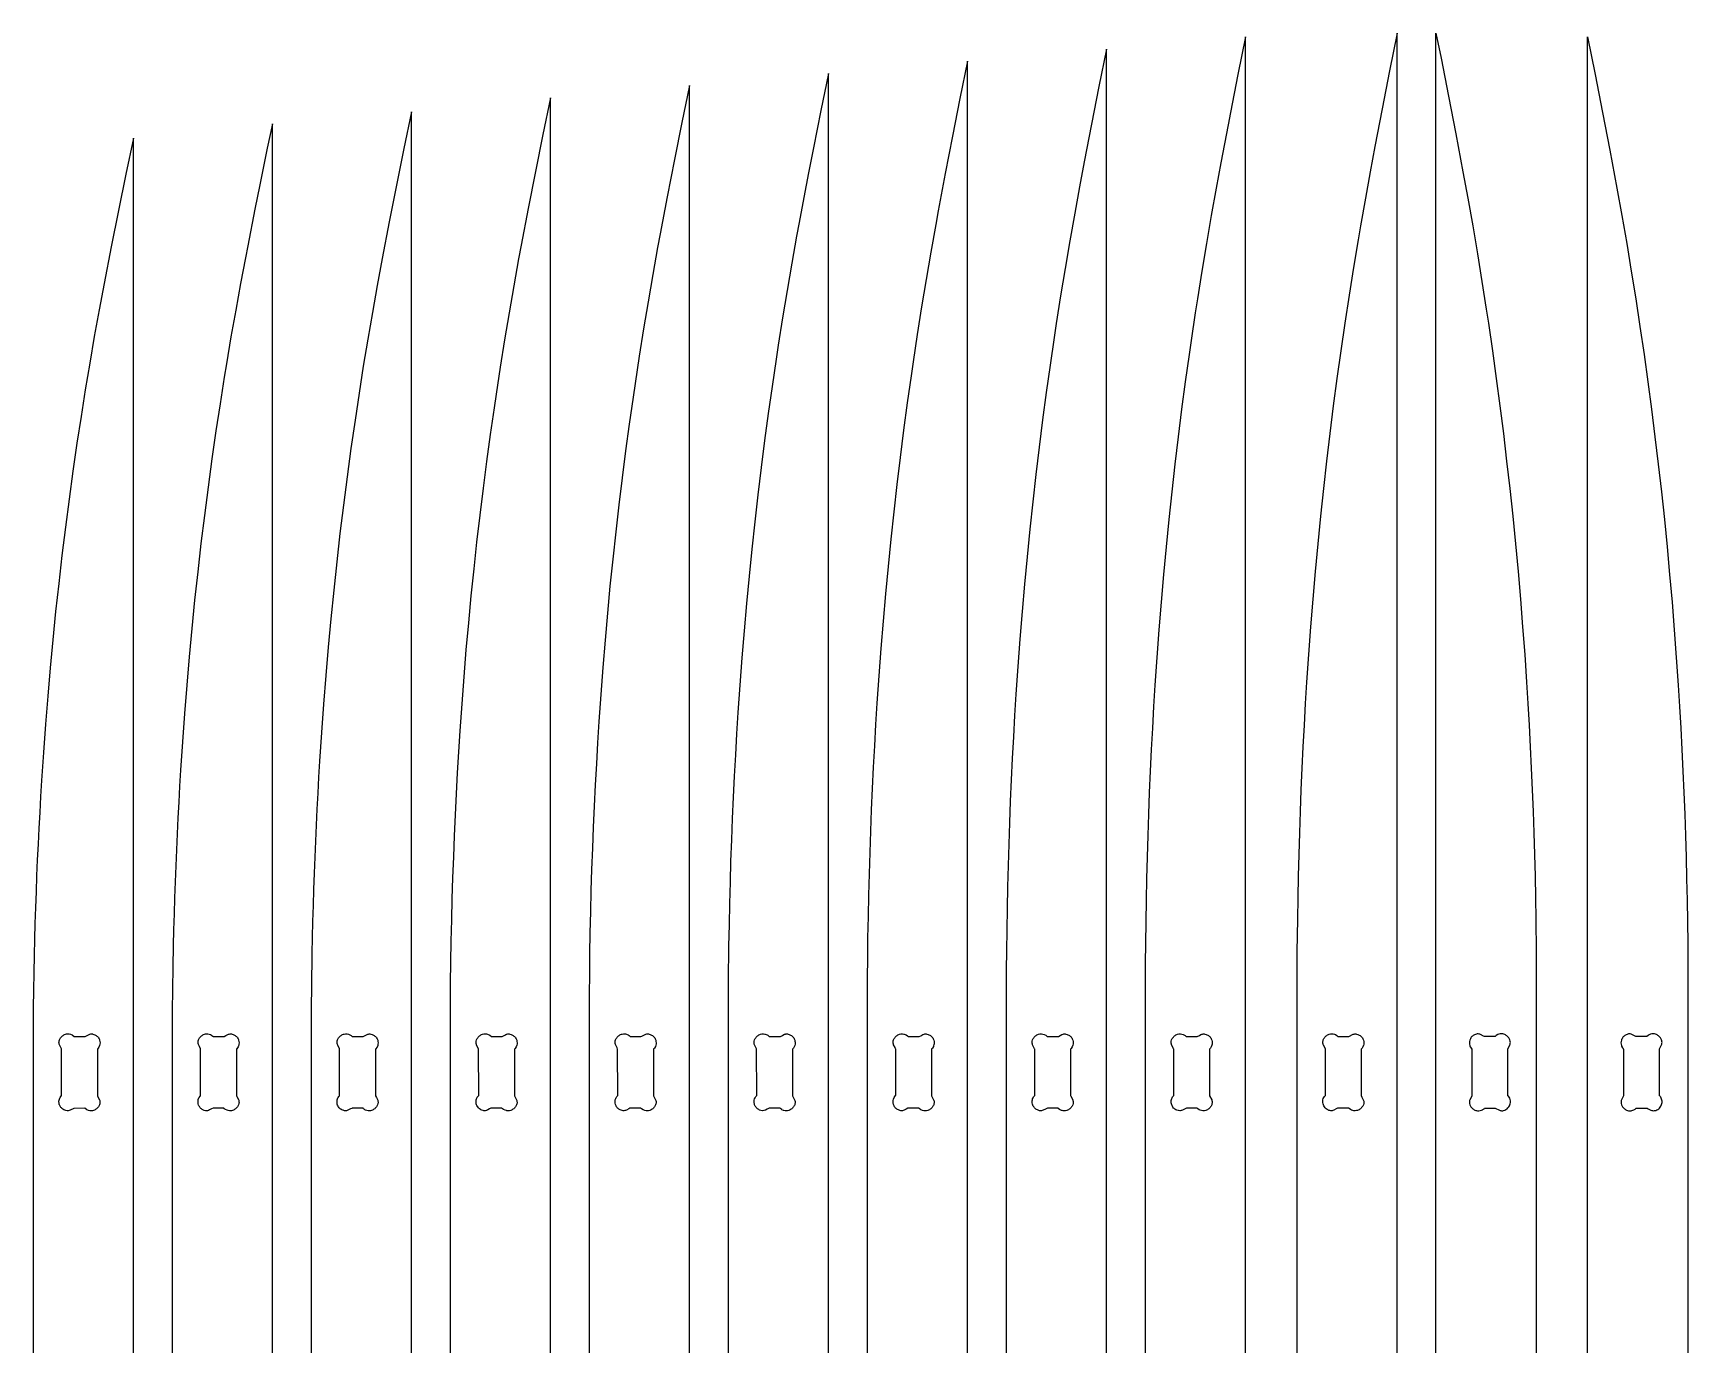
# Model space of a CAD drawing. Extents: x -3293 to 818, y -1259 to 2068.
# Drawn here: x -1656 to -1102, y 1601 to 2040 of the extents above; entities that cross this region are included whole.
import ezdxf

# ---------------------------------------------------------------- set-up
doc = ezdxf.new("R2010")
doc.units = 0
doc.layers.get('0').update_dxf_attribs({"linetype": 'CONTINUOUS'})
doc.layers.add('SECTIONCUTEDGES', color=18, linetype='CONTINUOUS')

msp = doc.modelspace()

# ---------------------------------------------------------------- linework, layer by layer
msp.add_lwpolyline([(-1170.55, 1680.01), (-1170.52, 1680.03), (-1166.98, 1680.04), (-1165.51, 1679.33), (-1165.25, 1679.24), (-1165.11, 1679.21), (-1164.83, 1679.18), (-1164.69, 1679.17), (-1164.41, 1679.19), (-1164.13, 1679.24), (-1163.72, 1679.38), (-1163.34, 1679.58), (-1162.98, 1679.83), (-1162.67, 1680.12), (-1162.4, 1680.46), (-1162.18, 1680.83), (-1162.06, 1681.1), (-1161.94, 1681.52), (-1161.87, 1681.95), (-1161.87, 1682.1), (-1161.88, 1682.53), (-1161.96, 1682.95), (-1162.1, 1683.35), (-1162.3, 1683.73), (-1162.55, 1684.07), (-1162.68, 1684.18), (-1162.73, 1684.25), (-1162.74, 1699.76), (-1162.73, 1699.82), (-1162.04, 1701.23), (-1161.95, 1701.49), (-1161.89, 1701.76), (-1161.87, 1702.04), (-1161.89, 1702.32), (-1161.91, 1702.45), (-1162.02, 1702.86), (-1162.13, 1703.12), (-1162.26, 1703.38), (-1162.41, 1703.62), (-1162.59, 1703.84), (-1162.79, 1704.04), (-1163, 1704.23), (-1163.23, 1704.4), (-1163.48, 1704.54), (-1163.74, 1704.66), (-1164.01, 1704.75), (-1164.43, 1704.85), (-1164.87, 1704.88), (-1165.31, 1704.85), (-1165.74, 1704.75), (-1166.09, 1704.63), (-1166.61, 1704.33), (-1166.81, 1704.16), (-1166.9, 1704.05), (-1170.48, 1704), (-1170.83, 1704.14), (-1171.82, 1704.65), (-1172.07, 1704.76), (-1172.34, 1704.83), (-1172.61, 1704.87), (-1172.75, 1704.87), (-1173.03, 1704.86), (-1173.17, 1704.84), (-1173.57, 1704.73), (-1173.84, 1704.62), (-1174.09, 1704.49), (-1174.33, 1704.33), (-1174.55, 1704.16), (-1174.76, 1703.96), (-1174.94, 1703.75), (-1175.11, 1703.51), (-1175.25, 1703.27), (-1175.37, 1703.01), (-1175.46, 1702.74), (-1175.56, 1702.32), (-1175.59, 1701.88), (-1175.56, 1701.44), (-1175.47, 1701.01), (-1175.42, 1700.87), (-1175.28, 1700.52), (-1175.21, 1700.39), (-1175, 1700.08), (-1174.73, 1699.81), (-1174.72, 1684.28), (-1174.76, 1684.13), (-1174.98, 1683.66), (-1175.42, 1682.81), (-1175.51, 1682.55), (-1175.57, 1682.28), (-1175.58, 1682.14), (-1175.58, 1681.87), (-1175.55, 1681.59), (-1175.44, 1681.18), (-1175.33, 1680.92), (-1175.2, 1680.67), (-1175.05, 1680.43), (-1174.87, 1680.21), (-1174.67, 1680), (-1174.46, 1679.81), (-1174.23, 1679.65), (-1173.98, 1679.51), (-1173.72, 1679.39), (-1173.45, 1679.29), (-1173.18, 1679.22), (-1172.89, 1679.18), (-1172.44, 1679.17), (-1172.01, 1679.22), (-1171.58, 1679.33), (-1171.24, 1679.48), (-1171.04, 1679.59), (-1170.67, 1679.86)], close=True)
at = {"layer": 'SECTIONCUTEDGES'}
for points in [[(-1250.43, 1162.01), (-1250.43, 2038.39), (-1252.98, 2025.77), (-1255.47, 2013.14), (-1256.29, 2008.93), (-1258.69, 1996.29), (-1260.25, 1987.85), (-1261.91, 1978.6), (-1263.51, 1969.34), (-1265.05, 1960.07), (-1266.54, 1950.79), (-1267.25, 1946.14), (-1268.64, 1936.85), (-1269.32, 1932.2), (-1270.6, 1923.02), (-1271.82, 1913.83), (-1272.98, 1904.64), (-1274.08, 1895.43), (-1275.12, 1886.22), (-1276.1, 1877.01), (-1277.03, 1867.78), (-1277.89, 1858.56), (-1278.69, 1849.32), (-1279.43, 1840.08), (-1280.11, 1830.84), (-1280.74, 1821.59), (-1281.18, 1814.4), (-1281.59, 1807.2), (-1281.97, 1800.01), (-1282.32, 1792.81), (-1282.63, 1785.61), (-1282.92, 1778.41), (-1283.17, 1771.2), (-1283.38, 1764), (-1283.57, 1756.79), (-1283.72, 1749.59), (-1283.84, 1742.38), (-1283.93, 1735.17), (-1283.99, 1728.49), (-1283.99, 1469.59)], [(-1199.71, 1162.01), (-1199.71, 2039.67), (-1202.26, 2027.04), (-1204.75, 2014.39), (-1207.17, 2001.73), (-1208.75, 1993.29), (-1210.37, 1984.43), (-1212, 1975.16), (-1212.79, 1970.52), (-1214.34, 1961.24), (-1215.82, 1951.95), (-1217.24, 1942.64), (-1218.6, 1933.33), (-1219.88, 1924.14), (-1221.1, 1914.93), (-1222.26, 1905.73), (-1223.36, 1896.51), (-1224.4, 1887.29), (-1225.39, 1878.06), (-1226.31, 1868.82), (-1227.17, 1859.58), (-1227.97, 1850.33), (-1228.71, 1841.08), (-1229.39, 1831.82), (-1230.02, 1822.56), (-1230.46, 1815.36), (-1230.87, 1808.15), (-1231.25, 1800.94), (-1231.6, 1793.73), (-1231.91, 1786.52), (-1232.2, 1779.31), (-1232.45, 1772.1), (-1232.66, 1764.88), (-1232.85, 1757.67), (-1233, 1750.45), (-1233.12, 1743.23), (-1233.25, 1732.34), (-1233.27, 1729.32), (-1233.27, 1470.04)], [(-1186.77, 1162.01), (-1186.77, 2039.67), (-1185.06, 2031.25), (-1182.54, 2018.61), (-1180.1, 2005.96), (-1177.72, 1993.29), (-1176.11, 1984.43), (-1174.48, 1975.16), (-1172.9, 1965.88), (-1171.39, 1956.59), (-1169.94, 1947.29), (-1169.24, 1942.64), (-1167.88, 1933.33), (-1166.6, 1924.14), (-1165.38, 1914.93), (-1164.22, 1905.73), (-1163.11, 1896.51), (-1162.07, 1887.29), (-1161.09, 1878.06), (-1160.17, 1868.82), (-1159.31, 1859.58), (-1158.5, 1850.33), (-1157.76, 1841.08), (-1157.08, 1831.82), (-1156.46, 1822.56), (-1156.01, 1815.36), (-1155.6, 1808.15), (-1155.22, 1800.94), (-1154.88, 1793.73), (-1154.56, 1786.52), (-1154.28, 1779.31), (-1154.03, 1772.1), (-1153.81, 1764.88), (-1153.62, 1757.67), (-1153.47, 1750.45), (-1153.35, 1743.23), (-1153.23, 1732.34), (-1153.21, 1729.32), (-1153.21, 1470.04)], [(-1136.05, 1162.01), (-1136.05, 2038.39), (-1133.49, 2025.77), (-1131, 2013.14), (-1128.58, 2000.5), (-1126.23, 1987.85), (-1124.56, 1978.6), (-1122.96, 1969.34), (-1121.42, 1960.07), (-1119.94, 1950.79), (-1118.52, 1941.5), (-1117.16, 1932.2), (-1115.88, 1923.02), (-1114.66, 1913.83), (-1113.5, 1904.64), (-1112.39, 1895.43), (-1111.35, 1886.22), (-1110.37, 1877.01), (-1109.45, 1867.78), (-1108.59, 1858.56), (-1107.78, 1849.32), (-1107.04, 1840.08), (-1106.36, 1830.84), (-1105.74, 1821.59), (-1105.29, 1814.4), (-1104.88, 1807.2), (-1104.5, 1800.01), (-1104.16, 1792.81), (-1103.84, 1785.61), (-1103.56, 1778.41), (-1103.31, 1771.2), (-1103.09, 1764), (-1102.91, 1756.79), (-1102.75, 1749.59), (-1102.63, 1742.38), (-1102.54, 1735.17), (-1102.49, 1728.49), (-1102.49, 1469.59)], [(-1296.93, 1162.01), (-1296.93, 2034.32), (-1299.48, 2021.76), (-1301.97, 2009.19), (-1304.39, 1996.61), (-1305.97, 1988.21), (-1307.59, 1979.41), (-1309.22, 1970.2), (-1310.79, 1960.98), (-1312.3, 1951.75), (-1313.75, 1942.5), (-1314.46, 1937.88), (-1315.82, 1928.62), (-1317.1, 1919.49), (-1318.32, 1910.34), (-1319.48, 1901.19), (-1320.58, 1892.03), (-1321.62, 1882.86), (-1322.6, 1873.69), (-1323.53, 1864.51), (-1324.39, 1855.32), (-1325.19, 1846.13), (-1325.93, 1836.94), (-1326.61, 1827.74), (-1327.24, 1818.53), (-1327.68, 1811.37), (-1328.09, 1804.21), (-1328.47, 1797.04), (-1328.82, 1789.88), (-1329.13, 1782.71), (-1329.42, 1775.54), (-1329.67, 1768.37), (-1329.88, 1761.2), (-1330.07, 1754.03), (-1330.22, 1746.86), (-1330.34, 1739.69), (-1330.43, 1732.52), (-1330.48, 1726.43), (-1330.49, 1468.16)], [(-1389.93, 1162.01), (-1389.93, 2026.19), (-1392.48, 2013.75), (-1394.97, 2001.29), (-1396.59, 1992.98), (-1398.19, 1984.67), (-1399.75, 1976.35), (-1400.59, 1971.79), (-1402.22, 1962.66), (-1403.79, 1953.53), (-1405.3, 1944.38), (-1406.75, 1935.23), (-1407.46, 1930.65), (-1408.81, 1921.48), (-1410.1, 1912.43), (-1411.32, 1903.37), (-1412.48, 1894.3), (-1413.58, 1885.23), (-1414.62, 1876.14), (-1415.6, 1867.05), (-1416.53, 1857.96), (-1417.39, 1848.86), (-1418.19, 1839.75), (-1418.93, 1830.64), (-1419.61, 1821.53), (-1420.24, 1812.41), (-1420.68, 1805.31), (-1421.09, 1798.22), (-1421.47, 1791.12), (-1421.82, 1784.02), (-1422.13, 1776.92), (-1422.41, 1769.82), (-1422.67, 1762.72), (-1422.88, 1755.62), (-1423.07, 1748.51), (-1423.22, 1741.41), (-1423.34, 1734.3), (-1423.47, 1722.47), (-1423.49, 1465.31)], [(-1343.43, 1162.01), (-1343.43, 2030.25), (-1345.98, 2017.76), (-1348.47, 2005.24), (-1350.89, 1992.72), (-1353.25, 1980.18), (-1354.09, 1975.6), (-1355.72, 1966.43), (-1357.29, 1957.25), (-1358.8, 1948.06), (-1360.25, 1938.87), (-1361.64, 1929.66), (-1362.31, 1925.05), (-1363.6, 1915.96), (-1364.82, 1906.86), (-1365.98, 1897.75), (-1367.08, 1888.63), (-1368.12, 1879.5), (-1369.1, 1870.37), (-1370.03, 1861.23), (-1370.89, 1852.09), (-1371.69, 1842.94), (-1372.43, 1833.79), (-1373.11, 1824.63), (-1373.74, 1815.47), (-1374.18, 1808.34), (-1374.59, 1801.21), (-1374.97, 1794.08), (-1375.32, 1786.95), (-1375.63, 1779.82), (-1375.92, 1772.68), (-1376.17, 1765.55), (-1376.38, 1758.41), (-1376.57, 1751.27), (-1376.72, 1744.13), (-1376.84, 1737), (-1376.94, 1728.76), (-1376.98, 1725.11), (-1376.99, 1466.73)], [(-1436.43, 1162.01), (-1436.43, 2022.12), (-1438.98, 2009.74), (-1441.47, 1997.34), (-1443.89, 1984.93), (-1446.25, 1972.51), (-1447.09, 1967.98), (-1448.72, 1958.89), (-1450.29, 1949.8), (-1451.8, 1940.7), (-1453.25, 1931.59), (-1454.64, 1922.47), (-1455.31, 1917.9), (-1456.6, 1908.9), (-1457.82, 1899.88), (-1458.98, 1890.85), (-1460.08, 1881.82), (-1461.12, 1872.78), (-1462.1, 1863.74), (-1463.03, 1854.69), (-1463.89, 1845.63), (-1464.69, 1836.56), (-1465.43, 1827.49), (-1466.11, 1818.42), (-1466.74, 1809.34), (-1467.18, 1802.28), (-1467.59, 1795.22), (-1467.97, 1788.16), (-1468.32, 1781.1), (-1468.63, 1774.03), (-1468.91, 1766.96), (-1469.16, 1759.89), (-1469.38, 1752.82), (-1469.57, 1745.75), (-1469.72, 1738.68), (-1469.84, 1731.61), (-1469.93, 1724.54), (-1469.98, 1718.54), (-1469.99, 1463.88)], [(-1482.93, 1162.01), (-1482.93, 2018.05), (-1485.48, 2005.73), (-1487.97, 1993.39), (-1490.39, 1981.04), (-1492.75, 1968.68), (-1493.59, 1964.16), (-1495.22, 1955.13), (-1496.79, 1946.08), (-1498.3, 1937.02), (-1499.75, 1927.95), (-1501.14, 1918.87), (-1501.81, 1914.33), (-1503.09, 1905.37), (-1504.32, 1896.39), (-1505.48, 1887.41), (-1506.58, 1878.42), (-1507.62, 1869.42), (-1508.6, 1860.42), (-1509.52, 1851.41), (-1510.39, 1842.39), (-1511.19, 1833.37), (-1511.93, 1824.35), (-1512.61, 1815.32), (-1513.23, 1806.28), (-1513.68, 1799.25), (-1514.09, 1792.23), (-1514.47, 1785.2), (-1514.82, 1778.17), (-1515.13, 1771.13), (-1515.41, 1764.1), (-1515.66, 1757.07), (-1515.88, 1750.03), (-1516.07, 1742.99), (-1516.22, 1735.95), (-1516.34, 1728.92), (-1516.43, 1721.88), (-1516.48, 1716.27), (-1516.49, 1462.45)], [(-1575.92, 1162.01), (-1575.92, 2009.28), (-1577.64, 2001.15), (-1580.15, 1988.94), (-1581.79, 1980.79), (-1584.19, 1968.56), (-1584.97, 1964.48), (-1586.59, 1955.94), (-1588.22, 1946.99), (-1589.79, 1938.04), (-1591.3, 1929.07), (-1592.03, 1924.59), (-1593.45, 1915.61), (-1594.81, 1906.62), (-1596.17, 1897.2), (-1597.46, 1887.78), (-1598.68, 1878.34), (-1599.84, 1868.9), (-1600.93, 1859.45), (-1601.95, 1849.99), (-1602.9, 1840.53), (-1603.79, 1831.05), (-1604.61, 1821.58), (-1605.36, 1812.09), (-1606.05, 1802.6), (-1606.67, 1793.11), (-1606.98, 1787.78), (-1607.28, 1782.44), (-1607.56, 1777.11), (-1607.83, 1771.77), (-1608.07, 1766.43), (-1608.29, 1761.1), (-1608.5, 1755.76), (-1608.68, 1750.42), (-1608.85, 1745.08), (-1609, 1739.74), (-1609.13, 1734.4), (-1609.27, 1727.22), (-1609.47, 1712.47), (-1609.48, 1709.68), (-1609.48, 1459.37)], [(-1529.43, 1162.01), (-1529.43, 2013.34), (-1531.98, 2001.09), (-1534.47, 1988.82), (-1536.89, 1976.53), (-1539.25, 1964.24), (-1540.91, 1955.26), (-1542.51, 1946.26), (-1544.05, 1937.26), (-1545.53, 1928.25), (-1546.95, 1919.22), (-1548.31, 1910.19), (-1549.67, 1900.73), (-1550.96, 1891.26), (-1552.18, 1881.78), (-1553.34, 1872.29), (-1554.43, 1862.8), (-1555.45, 1853.29), (-1556.41, 1843.78), (-1557.29, 1834.27), (-1558.11, 1824.74), (-1558.86, 1815.21), (-1559.55, 1805.68), (-1560.17, 1796.14), (-1560.48, 1790.78), (-1560.78, 1785.42), (-1561.06, 1780.06), (-1561.33, 1774.7), (-1561.57, 1769.34), (-1561.79, 1763.97), (-1562, 1758.61), (-1562.18, 1753.24), (-1562.35, 1747.88), (-1562.5, 1742.51), (-1562.63, 1737.14), (-1562.74, 1731.78), (-1562.91, 1720.72), (-1562.98, 1713.71), (-1562.98, 1460.8)], [(-1622.42, 1162.01), (-1622.42, 2004.57), (-1624.98, 1992.44), (-1627.47, 1980.29), (-1629.89, 1968.13), (-1632.25, 1955.96), (-1633.91, 1947.07), (-1635.51, 1938.18), (-1637.05, 1929.27), (-1638.53, 1920.35), (-1639.95, 1911.42), (-1641.31, 1902.48), (-1642.67, 1893.12), (-1643.96, 1883.74), (-1645.18, 1874.36), (-1646.34, 1864.97), (-1647.43, 1855.57), (-1648.45, 1846.17), (-1649.4, 1836.75), (-1650.29, 1827.34), (-1651.11, 1817.91), (-1651.86, 1808.48), (-1652.55, 1799.04), (-1653.17, 1789.6), (-1653.48, 1784.3), (-1653.78, 1778.99), (-1654.06, 1773.69), (-1654.33, 1768.38), (-1654.57, 1763.07), (-1654.79, 1757.77), (-1655, 1752.46), (-1655.18, 1747.15), (-1655.35, 1741.84), (-1655.5, 1736.53), (-1655.63, 1731.22), (-1655.93, 1713.58), (-1655.98, 1706.63), (-1655.98, 1457.72)]]:
    msp.add_lwpolyline(points, dxfattribs=at)
for points in [[(-1647.04, 1680.89), (-1647.13, 1681.1), (-1647.21, 1681.32), (-1647.26, 1681.54), (-1647.3, 1681.77), (-1647.33, 1682), (-1647.33, 1682.39), (-1647.28, 1682.72), (-1647.2, 1683.05), (-1647.08, 1683.36), (-1646.93, 1683.66), (-1646.75, 1683.94), (-1646.45, 1684.28), (-1646.51, 1699.94), (-1647.16, 1701.23), (-1647.25, 1701.49), (-1647.3, 1701.76), (-1647.32, 1702.04), (-1647.3, 1702.32), (-1647.25, 1702.59), (-1647.17, 1702.86), (-1647.06, 1703.12), (-1646.93, 1703.38), (-1646.78, 1703.62), (-1646.6, 1703.84), (-1646.41, 1704.04), (-1646.19, 1704.23), (-1645.96, 1704.4), (-1645.71, 1704.54), (-1645.45, 1704.66), (-1645.19, 1704.75), (-1644.76, 1704.85), (-1644.32, 1704.88), (-1643.88, 1704.85), (-1643.45, 1704.75), (-1642.9, 1704.53), (-1642.29, 1704.05), (-1642.23, 1704.01), (-1638.54, 1704.06), (-1637.25, 1704.71), (-1636.99, 1704.8), (-1636.72, 1704.85), (-1636.44, 1704.87), (-1636.16, 1704.86), (-1636.03, 1704.84), (-1635.62, 1704.73), (-1635.35, 1704.62), (-1635.1, 1704.49), (-1634.86, 1704.33), (-1634.64, 1704.16), (-1634.43, 1703.96), (-1634.25, 1703.75), (-1634.08, 1703.51), (-1633.94, 1703.27), (-1633.82, 1703.01), (-1633.73, 1702.74), (-1633.63, 1702.32), (-1633.6, 1701.88), (-1633.63, 1701.44), (-1633.72, 1701.01), (-1633.95, 1700.46), (-1634.48, 1699.76), (-1634.42, 1684.1), (-1633.77, 1682.81), (-1633.68, 1682.55), (-1633.62, 1682.28), (-1633.61, 1682.01), (-1633.62, 1681.73), (-1633.67, 1681.46), (-1633.75, 1681.18), (-1633.86, 1680.92), (-1633.99, 1680.67), (-1634.15, 1680.43), (-1634.32, 1680.21), (-1634.52, 1680), (-1634.73, 1679.81), (-1634.97, 1679.65), (-1635.21, 1679.51), (-1635.47, 1679.39), (-1635.74, 1679.29), (-1636.16, 1679.2), (-1636.6, 1679.17), (-1637.04, 1679.2), (-1637.47, 1679.29), (-1638.02, 1679.51), (-1638.72, 1680.04), (-1642.39, 1679.98), (-1643.63, 1679.35), (-1643.95, 1679.24), (-1644.28, 1679.19), (-1644.62, 1679.19), (-1645, 1679.25), (-1645.38, 1679.36), (-1645.74, 1679.52), (-1646.08, 1679.73), (-1646.36, 1679.96), (-1646.53, 1680.13), (-1646.68, 1680.3), (-1646.81, 1680.49), (-1646.93, 1680.68)], [(-1600.51, 1680.82), (-1600.62, 1681.07), (-1600.74, 1681.48), (-1600.8, 1681.8), (-1600.82, 1682.12), (-1600.81, 1682.44), (-1600.77, 1682.76), (-1600.73, 1682.92), (-1600.54, 1683.46), (-1600.47, 1683.61), (-1600.13, 1684.08), (-1600.02, 1684.17), (-1599.96, 1684.25), (-1599.96, 1699.81), (-1600.01, 1699.94), (-1600.35, 1700.64), (-1600.6, 1701.1), (-1600.71, 1701.36), (-1600.78, 1701.63), (-1600.81, 1701.9), (-1600.82, 1702.18), (-1600.8, 1702.32), (-1600.75, 1702.59), (-1600.67, 1702.86), (-1600.57, 1703.12), (-1600.43, 1703.38), (-1600.28, 1703.62), (-1600.1, 1703.84), (-1599.91, 1704.04), (-1599.69, 1704.23), (-1599.46, 1704.4), (-1599.21, 1704.54), (-1598.95, 1704.66), (-1598.69, 1704.75), (-1598.27, 1704.85), (-1598.12, 1704.86), (-1597.68, 1704.88), (-1597.53, 1704.87), (-1597.09, 1704.79), (-1596.6, 1704.63), (-1596.27, 1704.46), (-1596.15, 1704.37), (-1595.89, 1704.16), (-1595.74, 1704.01), (-1592.15, 1704.02), (-1592.05, 1704.05), (-1591.51, 1704.31), (-1590.88, 1704.65), (-1590.62, 1704.76), (-1590.35, 1704.83), (-1590.08, 1704.87), (-1589.94, 1704.87), (-1589.66, 1704.86), (-1589.39, 1704.81), (-1589.12, 1704.73), (-1588.86, 1704.62), (-1588.6, 1704.49), (-1588.36, 1704.33), (-1588.14, 1704.16), (-1587.94, 1703.96), (-1587.75, 1703.75), (-1587.58, 1703.51), (-1587.44, 1703.27), (-1587.32, 1703.01), (-1587.23, 1702.74), (-1587.13, 1702.32), (-1587.1, 1701.88), (-1587.13, 1701.44), (-1587.19, 1701.15), (-1587.27, 1700.87), (-1587.38, 1700.59), (-1587.56, 1700.26), (-1587.86, 1699.9), (-1587.94, 1699.84), (-1587.98, 1699.76), (-1587.98, 1684.28), (-1587.95, 1684.18), (-1587.84, 1683.93), (-1587.32, 1682.94), (-1587.22, 1682.69), (-1587.18, 1682.55), (-1587.13, 1682.28), (-1587.11, 1682.01), (-1587.12, 1681.73), (-1587.14, 1681.59), (-1587.25, 1681.18), (-1587.36, 1680.92), (-1587.49, 1680.67), (-1587.65, 1680.43), (-1587.82, 1680.21), (-1588.02, 1680), (-1588.23, 1679.81), (-1588.47, 1679.65), (-1588.71, 1679.51), (-1588.97, 1679.39), (-1589.24, 1679.29), (-1589.66, 1679.2), (-1589.95, 1679.17), (-1590.25, 1679.17), (-1590.69, 1679.22), (-1591.11, 1679.33), (-1591.65, 1679.59), (-1592.03, 1679.87), (-1592.11, 1679.97), (-1592.18, 1680.03), (-1595.79, 1680.02), (-1596.33, 1679.77), (-1596.93, 1679.45), (-1597.28, 1679.29), (-1597.66, 1679.2), (-1598.06, 1679.18), (-1598.32, 1679.2), (-1598.71, 1679.29), (-1598.96, 1679.38), (-1599.2, 1679.5), (-1599.44, 1679.63), (-1599.66, 1679.79), (-1599.86, 1679.96), (-1600.05, 1680.15), (-1600.22, 1680.36), (-1600.38, 1680.59)], [(-1553.98, 1680.76), (-1554.13, 1681.09), (-1554.24, 1681.43), (-1554.31, 1681.78), (-1554.33, 1682.14), (-1554.32, 1682.49), (-1554.26, 1682.83), (-1554.16, 1683.17), (-1554.03, 1683.49), (-1553.94, 1683.64), (-1553.75, 1683.93), (-1553.63, 1684.09), (-1553.49, 1684.2), (-1553.45, 1684.28), (-1553.45, 1699.76), (-1553.47, 1699.85), (-1553.55, 1700.03), (-1553.9, 1700.73), (-1554.1, 1701.1), (-1554.21, 1701.36), (-1554.28, 1701.63), (-1554.3, 1701.76), (-1554.32, 1702.04), (-1554.3, 1702.32), (-1554.25, 1702.59), (-1554.17, 1702.86), (-1554.07, 1703.12), (-1553.93, 1703.38), (-1553.78, 1703.62), (-1553.6, 1703.84), (-1553.41, 1704.04), (-1553.19, 1704.23), (-1552.96, 1704.4), (-1552.71, 1704.54), (-1552.46, 1704.66), (-1552.19, 1704.75), (-1551.91, 1704.82), (-1551.47, 1704.87), (-1551.03, 1704.87), (-1550.88, 1704.85), (-1550.45, 1704.75), (-1550.04, 1704.6), (-1549.59, 1704.33), (-1549.23, 1704.01), (-1545.54, 1704.06), (-1544.25, 1704.71), (-1543.99, 1704.8), (-1543.85, 1704.83), (-1543.58, 1704.87), (-1543.3, 1704.87), (-1543.03, 1704.84), (-1542.62, 1704.73), (-1542.36, 1704.62), (-1542.1, 1704.49), (-1541.86, 1704.33), (-1541.64, 1704.16), (-1541.44, 1703.96), (-1541.25, 1703.75), (-1541.08, 1703.51), (-1540.94, 1703.27), (-1540.82, 1703.01), (-1540.73, 1702.74), (-1540.63, 1702.32), (-1540.6, 1701.88), (-1540.63, 1701.44), (-1540.72, 1701.01), (-1540.95, 1700.46), (-1541.48, 1699.76), (-1541.48, 1684.28), (-1541.45, 1684.18), (-1541.17, 1683.58), (-1540.82, 1682.94), (-1540.72, 1682.69), (-1540.65, 1682.42), (-1540.61, 1682.14), (-1540.61, 1681.87), (-1540.64, 1681.59), (-1540.75, 1681.18), (-1540.86, 1680.92), (-1540.99, 1680.67), (-1541.15, 1680.43), (-1541.32, 1680.21), (-1541.52, 1680), (-1541.73, 1679.81), (-1541.97, 1679.65), (-1542.21, 1679.51), (-1542.47, 1679.39), (-1542.74, 1679.29), (-1543.16, 1679.2), (-1543.45, 1679.17), (-1543.9, 1679.18), (-1544.33, 1679.25), (-1544.75, 1679.39), (-1545.02, 1679.51), (-1545.28, 1679.67), (-1545.51, 1679.86), (-1545.62, 1679.99), (-1545.69, 1680.04), (-1549.26, 1680.03), (-1549.39, 1679.98), (-1549.83, 1679.77), (-1550.67, 1679.34), (-1550.92, 1679.25), (-1551.18, 1679.2), (-1551.31, 1679.18), (-1551.58, 1679.18), (-1551.85, 1679.2), (-1552.28, 1679.32), (-1552.43, 1679.37), (-1552.71, 1679.5), (-1552.98, 1679.66), (-1553.11, 1679.75), (-1553.35, 1679.95), (-1553.57, 1680.18), (-1553.79, 1680.46)], [(-1507.53, 1680.88), (-1507.65, 1681.17), (-1507.74, 1681.47), (-1507.8, 1681.78), (-1507.83, 1682.09), (-1507.83, 1682.24), (-1507.81, 1682.55), (-1507.75, 1682.85), (-1507.67, 1683.15), (-1507.55, 1683.43), (-1507.41, 1683.7), (-1507.24, 1683.95), (-1507.11, 1684.1), (-1506.99, 1684.19), (-1506.95, 1684.27), (-1506.96, 1699.82), (-1507.66, 1701.23), (-1507.71, 1701.36), (-1507.78, 1701.63), (-1507.81, 1701.9), (-1507.82, 1702.18), (-1507.78, 1702.45), (-1507.67, 1702.86), (-1507.57, 1703.12), (-1507.43, 1703.38), (-1507.28, 1703.62), (-1507.1, 1703.84), (-1506.91, 1704.04), (-1506.69, 1704.23), (-1506.46, 1704.4), (-1506.21, 1704.54), (-1505.96, 1704.66), (-1505.69, 1704.75), (-1505.27, 1704.85), (-1504.83, 1704.88), (-1504.38, 1704.85), (-1503.95, 1704.75), (-1503.4, 1704.53), (-1502.91, 1704.19), (-1502.76, 1704.02), (-1502.73, 1704.01), (-1499.1, 1704.04), (-1498.25, 1704.45), (-1497.88, 1704.65), (-1497.62, 1704.76), (-1497.49, 1704.8), (-1497.22, 1704.85), (-1496.94, 1704.87), (-1496.8, 1704.87), (-1496.53, 1704.84), (-1496.12, 1704.73), (-1495.86, 1704.62), (-1495.6, 1704.49), (-1495.36, 1704.33), (-1495.14, 1704.16), (-1494.94, 1703.96), (-1494.75, 1703.75), (-1494.58, 1703.51), (-1494.44, 1703.27), (-1494.32, 1703.01), (-1494.23, 1702.74), (-1494.13, 1702.32), (-1494.1, 1701.88), (-1494.11, 1701.58), (-1494.19, 1701.15), (-1494.41, 1700.52), (-1494.74, 1700.02), (-1494.83, 1699.93), (-1494.95, 1699.83), (-1494.97, 1699.77), (-1494.97, 1684.27), (-1494.95, 1684.18), (-1494.27, 1682.81), (-1494.18, 1682.55), (-1494.13, 1682.28), (-1494.11, 1682.01), (-1494.12, 1681.73), (-1494.17, 1681.46), (-1494.25, 1681.18), (-1494.36, 1680.92), (-1494.49, 1680.67), (-1494.65, 1680.43), (-1494.82, 1680.21), (-1495.02, 1680), (-1495.23, 1679.81), (-1495.47, 1679.65), (-1495.71, 1679.51), (-1495.97, 1679.39), (-1496.24, 1679.29), (-1496.66, 1679.2), (-1497.1, 1679.17), (-1497.54, 1679.2), (-1497.69, 1679.22), (-1498.11, 1679.33), (-1498.59, 1679.55), (-1499.02, 1679.86), (-1499.12, 1679.98), (-1499.18, 1680.03), (-1499.22, 1680.04), (-1502.76, 1680.03), (-1502.86, 1680), (-1503.33, 1679.77), (-1503.93, 1679.45), (-1504.29, 1679.29), (-1504.41, 1679.25), (-1504.8, 1679.18), (-1505.19, 1679.18), (-1505.45, 1679.22), (-1505.84, 1679.34), (-1506.21, 1679.5), (-1506.39, 1679.6), (-1506.72, 1679.84), (-1507.02, 1680.12), (-1507.27, 1680.43), (-1507.38, 1680.6)], [(-1460.99, 1680.78), (-1461.1, 1681.04), (-1461.2, 1681.3), (-1461.29, 1681.73), (-1461.31, 1681.88), (-1461.32, 1682.35), (-1461.26, 1682.8), (-1461.12, 1683.24), (-1460.97, 1683.58), (-1460.86, 1683.76), (-1460.7, 1683.98), (-1460.51, 1684.19), (-1460.45, 1684.28), (-1460.46, 1699.81), (-1460.63, 1700.21), (-1461.1, 1701.1), (-1461.21, 1701.36), (-1461.28, 1701.63), (-1461.3, 1701.76), (-1461.32, 1702.04), (-1461.31, 1702.32), (-1461.26, 1702.59), (-1461.17, 1702.86), (-1461.07, 1703.12), (-1460.93, 1703.38), (-1460.78, 1703.62), (-1460.6, 1703.84), (-1460.41, 1704.04), (-1460.19, 1704.23), (-1459.96, 1704.4), (-1459.71, 1704.54), (-1459.46, 1704.66), (-1459.19, 1704.75), (-1458.91, 1704.82), (-1458.47, 1704.87), (-1458.03, 1704.87), (-1457.88, 1704.85), (-1457.45, 1704.75), (-1456.9, 1704.53), (-1456.59, 1704.33), (-1456.39, 1704.16), (-1456.24, 1704.01), (-1452.69, 1704.01), (-1452.36, 1704.14), (-1451.25, 1704.71), (-1450.99, 1704.8), (-1450.72, 1704.85), (-1450.44, 1704.87), (-1450.16, 1704.86), (-1449.89, 1704.81), (-1449.62, 1704.73), (-1449.36, 1704.62), (-1449.1, 1704.49), (-1448.86, 1704.33), (-1448.64, 1704.16), (-1448.44, 1703.96), (-1448.25, 1703.75), (-1448.08, 1703.51), (-1447.94, 1703.27), (-1447.82, 1703.01), (-1447.73, 1702.74), (-1447.64, 1702.32), (-1447.6, 1701.88), (-1447.61, 1701.58), (-1447.69, 1701.15), (-1447.85, 1700.66), (-1448.15, 1700.14), (-1448.38, 1699.89), (-1448.44, 1699.84), (-1448.48, 1699.76), (-1448.46, 1684.21), (-1447.77, 1682.81), (-1447.68, 1682.55), (-1447.63, 1682.28), (-1447.61, 1682.01), (-1447.62, 1681.73), (-1447.67, 1681.46), (-1447.75, 1681.18), (-1447.86, 1680.92), (-1447.99, 1680.67), (-1448.15, 1680.43), (-1448.32, 1680.21), (-1448.52, 1680), (-1448.73, 1679.81), (-1448.97, 1679.65), (-1449.21, 1679.51), (-1449.47, 1679.39), (-1449.74, 1679.29), (-1450.16, 1679.2), (-1450.45, 1679.17), (-1450.9, 1679.18), (-1451.33, 1679.25), (-1451.96, 1679.48), (-1452.46, 1679.81), (-1452.55, 1679.89), (-1452.66, 1680.02), (-1452.72, 1680.04), (-1456.27, 1680.03), (-1456.36, 1680), (-1456.74, 1679.82), (-1457.55, 1679.39), (-1457.81, 1679.29), (-1458.07, 1679.21), (-1458.35, 1679.18), (-1458.62, 1679.17), (-1458.9, 1679.21), (-1459.31, 1679.32), (-1459.57, 1679.43), (-1459.82, 1679.56), (-1460.06, 1679.71), (-1460.29, 1679.89), (-1460.49, 1680.08), (-1460.68, 1680.3), (-1460.84, 1680.53)], [(-1414.43, 1680.69), (-1414.55, 1680.94), (-1414.65, 1681.19), (-1414.73, 1681.46), (-1414.78, 1681.73), (-1414.8, 1681.94), (-1414.8, 1682.35), (-1414.75, 1682.76), (-1414.64, 1683.16), (-1414.48, 1683.54), (-1414.27, 1683.89), (-1414.13, 1684.08), (-1414, 1684.19), (-1413.95, 1684.28), (-1414, 1699.93), (-1414.66, 1701.23), (-1414.75, 1701.49), (-1414.78, 1701.63), (-1414.82, 1701.9), (-1414.82, 1702.18), (-1414.78, 1702.45), (-1414.67, 1702.86), (-1414.57, 1703.12), (-1414.43, 1703.38), (-1414.28, 1703.62), (-1414.1, 1703.84), (-1413.91, 1704.04), (-1413.69, 1704.23), (-1413.46, 1704.4), (-1413.21, 1704.54), (-1412.96, 1704.66), (-1412.69, 1704.75), (-1412.27, 1704.85), (-1412.12, 1704.86), (-1411.68, 1704.88), (-1411.24, 1704.82), (-1411.1, 1704.79), (-1410.47, 1704.57), (-1410.27, 1704.46), (-1410.03, 1704.28), (-1409.88, 1704.16), (-1409.78, 1704.03), (-1409.71, 1704), (-1406.22, 1704), (-1406.04, 1704.06), (-1405.34, 1704.4), (-1404.88, 1704.65), (-1404.62, 1704.76), (-1404.35, 1704.83), (-1404.22, 1704.85), (-1403.94, 1704.87), (-1403.66, 1704.86), (-1403.39, 1704.81), (-1403.12, 1704.73), (-1402.86, 1704.62), (-1402.6, 1704.49), (-1402.37, 1704.33), (-1402.14, 1704.16), (-1401.94, 1703.96), (-1401.75, 1703.75), (-1401.58, 1703.51), (-1401.44, 1703.27), (-1401.32, 1703.01), (-1401.23, 1702.74), (-1401.16, 1702.46), (-1401.12, 1702.17), (-1401.11, 1701.73), (-1401.13, 1701.44), (-1401.23, 1701.01), (-1401.38, 1700.59), (-1401.7, 1700.08), (-1401.98, 1699.76), (-1401.97, 1684.27), (-1401.94, 1684.15), (-1401.75, 1683.75), (-1401.27, 1682.81), (-1401.18, 1682.55), (-1401.13, 1682.28), (-1401.11, 1682.01), (-1401.12, 1681.73), (-1401.17, 1681.46), (-1401.25, 1681.18), (-1401.36, 1680.92), (-1401.49, 1680.67), (-1401.65, 1680.43), (-1401.82, 1680.21), (-1402.02, 1680), (-1402.24, 1679.81), (-1402.47, 1679.65), (-1402.71, 1679.51), (-1402.97, 1679.39), (-1403.24, 1679.29), (-1403.66, 1679.2), (-1403.95, 1679.17), (-1404.4, 1679.18), (-1404.83, 1679.25), (-1404.97, 1679.29), (-1405.52, 1679.51), (-1405.59, 1679.55), (-1406.22, 1680.04), (-1409.8, 1680.02), (-1410.5, 1679.69), (-1411.06, 1679.38), (-1411.49, 1679.24), (-1411.56, 1679.22), (-1412.03, 1679.19), (-1412.12, 1679.19), (-1412.61, 1679.27), (-1413.02, 1679.41), (-1413.27, 1679.54), (-1413.51, 1679.68), (-1413.73, 1679.85), (-1413.93, 1680.03), (-1414.12, 1680.24), (-1414.28, 1680.46)], [(-1367.99, 1680.78), (-1368.1, 1681.04), (-1368.2, 1681.3), (-1368.3, 1681.78), (-1368.32, 1682.08), (-1368.3, 1682.59), (-1368.19, 1683.06), (-1367.99, 1683.56), (-1367.59, 1684.13), (-1367.46, 1684.24), (-1367.45, 1684.28), (-1367.46, 1699.79), (-1367.49, 1699.9), (-1367.67, 1700.29), (-1368.16, 1701.23), (-1368.25, 1701.49), (-1368.3, 1701.76), (-1368.32, 1702.04), (-1368.31, 1702.32), (-1368.26, 1702.59), (-1368.17, 1702.86), (-1368.07, 1703.12), (-1367.94, 1703.38), (-1367.78, 1703.62), (-1367.6, 1703.84), (-1367.41, 1704.04), (-1367.19, 1704.23), (-1366.96, 1704.4), (-1366.71, 1704.54), (-1366.46, 1704.66), (-1366.19, 1704.75), (-1365.77, 1704.85), (-1365.62, 1704.86), (-1365.18, 1704.88), (-1364.74, 1704.82), (-1364.6, 1704.79), (-1363.97, 1704.57), (-1363.53, 1704.28), (-1363.37, 1704.15), (-1363.29, 1704.05), (-1363.23, 1704.01), (-1359.67, 1704.01), (-1359.57, 1704.05), (-1359.1, 1704.27), (-1358.38, 1704.65), (-1358.25, 1704.71), (-1357.99, 1704.8), (-1357.72, 1704.85), (-1357.58, 1704.87), (-1357.3, 1704.87), (-1357.03, 1704.84), (-1356.62, 1704.73), (-1356.36, 1704.62), (-1356.1, 1704.49), (-1355.87, 1704.33), (-1355.64, 1704.16), (-1355.44, 1703.96), (-1355.25, 1703.75), (-1355.09, 1703.51), (-1354.94, 1703.27), (-1354.82, 1703.01), (-1354.73, 1702.74), (-1354.64, 1702.32), (-1354.6, 1701.88), (-1354.63, 1701.44), (-1354.66, 1701.29), (-1354.77, 1700.87), (-1354.85, 1700.66), (-1355.15, 1700.14), (-1355.33, 1699.93), (-1355.44, 1699.84), (-1355.48, 1699.76), (-1355.45, 1684.19), (-1355.03, 1683.32), (-1354.77, 1682.81), (-1354.72, 1682.69), (-1354.65, 1682.42), (-1354.61, 1682.14), (-1354.61, 1681.87), (-1354.62, 1681.73), (-1354.67, 1681.46), (-1354.75, 1681.18), (-1354.86, 1680.92), (-1354.99, 1680.67), (-1355.15, 1680.43), (-1355.32, 1680.21), (-1355.52, 1680), (-1355.74, 1679.81), (-1355.97, 1679.65), (-1356.21, 1679.51), (-1356.47, 1679.39), (-1356.74, 1679.29), (-1357.16, 1679.2), (-1357.6, 1679.17), (-1358.04, 1679.2), (-1358.47, 1679.29), (-1359.02, 1679.51), (-1359.57, 1679.92), (-1359.68, 1680.03), (-1359.72, 1680.04), (-1363.27, 1680.03), (-1363.38, 1679.99), (-1363.91, 1679.73), (-1364.68, 1679.33), (-1364.94, 1679.25), (-1365.21, 1679.19), (-1365.49, 1679.17), (-1365.76, 1679.19), (-1366.04, 1679.24), (-1366.31, 1679.32), (-1366.57, 1679.43), (-1366.82, 1679.56), (-1367.06, 1679.71), (-1367.29, 1679.89), (-1367.49, 1680.08), (-1367.68, 1680.3), (-1367.84, 1680.53)], [(-1321.48, 1680.76), (-1321.63, 1681.09), (-1321.74, 1681.43), (-1321.81, 1681.78), (-1321.83, 1682.14), (-1321.82, 1682.49), (-1321.76, 1682.83), (-1321.67, 1683.17), (-1321.53, 1683.49), (-1321.35, 1683.79), (-1321.14, 1684.08), (-1320.99, 1684.2), (-1320.95, 1684.28), (-1320.95, 1699.76), (-1321, 1699.93), (-1321.22, 1700.38), (-1321.66, 1701.23), (-1321.75, 1701.49), (-1321.8, 1701.76), (-1321.82, 1701.9), (-1321.82, 1702.18), (-1321.79, 1702.45), (-1321.67, 1702.86), (-1321.57, 1703.12), (-1321.44, 1703.38), (-1321.28, 1703.62), (-1321.1, 1703.84), (-1320.91, 1704.04), (-1320.69, 1704.23), (-1320.46, 1704.4), (-1320.22, 1704.54), (-1319.96, 1704.66), (-1319.69, 1704.75), (-1319.27, 1704.85), (-1318.83, 1704.88), (-1318.68, 1704.88), (-1318.24, 1704.82), (-1317.81, 1704.71), (-1317.27, 1704.46), (-1317.09, 1704.33), (-1316.88, 1704.16), (-1316.79, 1704.04), (-1316.71, 1704), (-1313.22, 1704), (-1313.04, 1704.06), (-1312.43, 1704.36), (-1311.88, 1704.65), (-1311.75, 1704.71), (-1311.49, 1704.8), (-1311.22, 1704.85), (-1310.94, 1704.87), (-1310.8, 1704.87), (-1310.53, 1704.84), (-1310.12, 1704.73), (-1309.86, 1704.62), (-1309.6, 1704.49), (-1309.37, 1704.33), (-1309.14, 1704.16), (-1308.94, 1703.96), (-1308.75, 1703.75), (-1308.59, 1703.51), (-1308.44, 1703.27), (-1308.32, 1703.01), (-1308.23, 1702.74), (-1308.14, 1702.32), (-1308.11, 1702.03), (-1308.12, 1701.58), (-1308.19, 1701.15), (-1308.42, 1700.52), (-1308.74, 1700.02), (-1308.96, 1699.82), (-1308.98, 1699.76), (-1308.96, 1684.22), (-1308.92, 1684.1), (-1308.27, 1682.81), (-1308.18, 1682.55), (-1308.13, 1682.28), (-1308.11, 1682.01), (-1308.12, 1681.73), (-1308.14, 1681.59), (-1308.25, 1681.18), (-1308.36, 1680.92), (-1308.49, 1680.67), (-1308.65, 1680.43), (-1308.82, 1680.21), (-1309.02, 1680), (-1309.24, 1679.81), (-1309.47, 1679.65), (-1309.71, 1679.51), (-1309.97, 1679.39), (-1310.24, 1679.29), (-1310.66, 1679.2), (-1310.95, 1679.17), (-1311.4, 1679.18), (-1311.83, 1679.25), (-1311.97, 1679.29), (-1312.46, 1679.48), (-1312.72, 1679.63), (-1313.08, 1679.92), (-1313.13, 1679.99), (-1313.19, 1680.04), (-1316.74, 1680.04), (-1317.41, 1679.73), (-1318.17, 1679.34), (-1318.42, 1679.25), (-1318.68, 1679.2), (-1318.82, 1679.18), (-1319.08, 1679.18), (-1319.35, 1679.2), (-1319.78, 1679.32), (-1320.07, 1679.43), (-1320.35, 1679.58), (-1320.61, 1679.75), (-1320.85, 1679.95), (-1321.07, 1680.18), (-1321.19, 1680.32), (-1321.39, 1680.61)], [(-1275, 1680.81), (-1275.14, 1681.12), (-1275.24, 1681.44), (-1275.3, 1681.77), (-1275.32, 1681.93), (-1275.33, 1682.27), (-1275.31, 1682.59), (-1275.24, 1682.92), (-1275.14, 1683.23), (-1275.01, 1683.53), (-1274.84, 1683.81), (-1274.58, 1684.13), (-1274.5, 1684.19), (-1274.45, 1684.27), (-1274.46, 1699.81), (-1274.5, 1699.91), (-1274.76, 1700.47), (-1275.16, 1701.23), (-1275.25, 1701.49), (-1275.3, 1701.76), (-1275.32, 1701.9), (-1275.32, 1702.18), (-1275.29, 1702.45), (-1275.17, 1702.86), (-1275.07, 1703.12), (-1274.94, 1703.38), (-1274.78, 1703.62), (-1274.6, 1703.84), (-1274.41, 1704.04), (-1274.19, 1704.23), (-1273.96, 1704.4), (-1273.72, 1704.54), (-1273.46, 1704.66), (-1273.19, 1704.75), (-1272.77, 1704.85), (-1272.33, 1704.88), (-1272.18, 1704.88), (-1271.74, 1704.82), (-1271.31, 1704.71), (-1271.04, 1704.6), (-1270.59, 1704.33), (-1270.38, 1704.16), (-1270.29, 1704.04), (-1270.23, 1704.01), (-1266.58, 1704.04), (-1265.84, 1704.4), (-1265.38, 1704.65), (-1265.12, 1704.76), (-1264.85, 1704.83), (-1264.58, 1704.87), (-1264.3, 1704.87), (-1264.03, 1704.84), (-1263.62, 1704.73), (-1263.36, 1704.62), (-1263.1, 1704.49), (-1262.87, 1704.33), (-1262.64, 1704.16), (-1262.44, 1703.96), (-1262.25, 1703.75), (-1262.09, 1703.51), (-1261.94, 1703.27), (-1261.82, 1703.01), (-1261.73, 1702.74), (-1261.64, 1702.32), (-1261.6, 1701.88), (-1261.63, 1701.44), (-1261.69, 1701.15), (-1261.92, 1700.52), (-1262.15, 1700.14), (-1262.44, 1699.85), (-1262.48, 1699.77), (-1262.46, 1684.21), (-1261.77, 1682.81), (-1261.68, 1682.55), (-1261.63, 1682.28), (-1261.61, 1682.01), (-1261.62, 1681.73), (-1261.67, 1681.46), (-1261.75, 1681.18), (-1261.86, 1680.92), (-1261.99, 1680.67), (-1262.15, 1680.43), (-1262.32, 1680.21), (-1262.52, 1680), (-1262.74, 1679.81), (-1262.97, 1679.65), (-1263.21, 1679.51), (-1263.47, 1679.39), (-1263.74, 1679.29), (-1264.16, 1679.2), (-1264.31, 1679.18), (-1264.75, 1679.17), (-1265.19, 1679.22), (-1265.62, 1679.33), (-1265.96, 1679.48), (-1266.4, 1679.76), (-1266.68, 1680.03), (-1266.72, 1680.04), (-1270.24, 1680.04), (-1271.54, 1679.4), (-1271.88, 1679.26), (-1272, 1679.23), (-1272.36, 1679.18), (-1272.48, 1679.18), (-1272.85, 1679.21), (-1273.03, 1679.25), (-1273.4, 1679.36), (-1273.74, 1679.52), (-1274.06, 1679.72), (-1274.36, 1679.96), (-1274.5, 1680.09), (-1274.74, 1680.38), (-1274.92, 1680.66)], [(-1224.29, 1680.83), (-1224.41, 1681.1), (-1224.54, 1681.52), (-1224.6, 1681.95), (-1224.6, 1682.39), (-1224.55, 1682.81), (-1224.43, 1683.22), (-1224.25, 1683.6), (-1224.01, 1683.96), (-1223.92, 1684.07), (-1223.79, 1684.18), (-1223.74, 1684.26), (-1223.73, 1699.76), (-1223.75, 1699.82), (-1223.87, 1700.12), (-1224.38, 1701.1), (-1224.49, 1701.36), (-1224.53, 1701.49), (-1224.58, 1701.76), (-1224.6, 1702.04), (-1224.59, 1702.32), (-1224.54, 1702.59), (-1224.46, 1702.86), (-1224.35, 1703.12), (-1224.22, 1703.38), (-1224.06, 1703.62), (-1223.89, 1703.84), (-1223.69, 1704.04), (-1223.47, 1704.23), (-1223.24, 1704.4), (-1223, 1704.54), (-1222.74, 1704.66), (-1222.47, 1704.75), (-1222.05, 1704.85), (-1221.61, 1704.88), (-1221.17, 1704.85), (-1220.73, 1704.75), (-1220.39, 1704.63), (-1219.87, 1704.33), (-1219.66, 1704.16), (-1219.57, 1704.04), (-1219.49, 1704), (-1216, 1704), (-1215.91, 1704.03), (-1215.73, 1704.1), (-1214.66, 1704.65), (-1214.4, 1704.76), (-1214.14, 1704.83), (-1213.86, 1704.87), (-1213.58, 1704.87), (-1213.31, 1704.84), (-1212.9, 1704.73), (-1212.64, 1704.62), (-1212.39, 1704.49), (-1212.15, 1704.33), (-1211.92, 1704.16), (-1211.72, 1703.96), (-1211.53, 1703.75), (-1211.37, 1703.51), (-1211.22, 1703.27), (-1211.1, 1703.01), (-1211.01, 1702.74), (-1210.92, 1702.32), (-1210.88, 1701.88), (-1210.91, 1701.44), (-1211.01, 1701.01), (-1211.05, 1700.87), (-1211.2, 1700.52), (-1211.48, 1700.08), (-1211.63, 1699.91), (-1211.7, 1699.86), (-1211.75, 1699.8), (-1211.76, 1684.28), (-1211.75, 1684.24), (-1211.53, 1683.75), (-1211.05, 1682.81), (-1210.96, 1682.55), (-1210.93, 1682.42), (-1210.89, 1682.14), (-1210.89, 1681.87), (-1210.92, 1681.59), (-1211.04, 1681.18), (-1211.14, 1680.92), (-1211.27, 1680.67), (-1211.43, 1680.43), (-1211.61, 1680.21), (-1211.8, 1680), (-1212.02, 1679.81), (-1212.25, 1679.65), (-1212.49, 1679.51), (-1212.75, 1679.39), (-1213.02, 1679.29), (-1213.3, 1679.22), (-1213.74, 1679.17), (-1214.18, 1679.18), (-1214.61, 1679.25), (-1215.03, 1679.39), (-1215.37, 1679.55), (-1215.82, 1679.88), (-1215.92, 1680), (-1215.95, 1680.03), (-1219.49, 1680.04), (-1219.64, 1680), (-1220.11, 1679.77), (-1220.96, 1679.33), (-1221.23, 1679.24), (-1221.5, 1679.19), (-1221.78, 1679.17), (-1221.92, 1679.18), (-1222.2, 1679.21), (-1222.55, 1679.3), (-1222.75, 1679.38), (-1223.14, 1679.58), (-1223.49, 1679.83), (-1223.81, 1680.12), (-1224.08, 1680.46)], [(-1116.24, 1704.01), (-1119.94, 1704.06), (-1121.22, 1704.71), (-1121.49, 1704.8), (-1121.76, 1704.85), (-1122.03, 1704.87), (-1122.31, 1704.86), (-1122.58, 1704.81), (-1122.85, 1704.73), (-1123.12, 1704.62), (-1123.37, 1704.49), (-1123.61, 1704.33), (-1123.83, 1704.16), (-1124.04, 1703.96), (-1124.22, 1703.75), (-1124.39, 1703.51), (-1124.53, 1703.27), (-1124.65, 1703.01), (-1124.74, 1702.74), (-1124.84, 1702.32), (-1124.87, 1701.88), (-1124.84, 1701.44), (-1124.75, 1701.01), (-1124.65, 1700.73), (-1124.41, 1700.26), (-1124.17, 1699.96), (-1124.1, 1699.9), (-1124, 1699.76), (-1124.01, 1684.21), (-1124.7, 1682.81), (-1124.79, 1682.55), (-1124.82, 1682.42), (-1124.86, 1682.14), (-1124.86, 1681.87), (-1124.83, 1681.59), (-1124.72, 1681.18), (-1124.61, 1680.92), (-1124.48, 1680.67), (-1124.33, 1680.43), (-1124.15, 1680.21), (-1123.95, 1680), (-1123.74, 1679.81), (-1123.51, 1679.65), (-1123.26, 1679.51), (-1123, 1679.39), (-1122.73, 1679.29), (-1122.31, 1679.2), (-1121.87, 1679.17), (-1121.43, 1679.2), (-1121.29, 1679.22), (-1120.86, 1679.33), (-1120.58, 1679.45), (-1120.13, 1679.71), (-1119.81, 1680.02), (-1119.76, 1680.04), (-1116.16, 1680.01), (-1115.73, 1679.82), (-1114.94, 1679.4), (-1114.6, 1679.26), (-1114.36, 1679.21), (-1113.99, 1679.18), (-1113.63, 1679.21), (-1113.26, 1679.3), (-1112.9, 1679.44), (-1112.57, 1679.61), (-1112.26, 1679.83), (-1111.98, 1680.09), (-1111.74, 1680.38), (-1111.55, 1680.66), (-1111.4, 1680.96), (-1111.28, 1681.28), (-1111.2, 1681.6), (-1111.15, 1681.93), (-1111.14, 1682.27), (-1111.15, 1682.43), (-1111.2, 1682.76), (-1111.28, 1683.07), (-1111.4, 1683.38), (-1111.55, 1683.67), (-1111.73, 1683.94), (-1111.9, 1684.14), (-1111.96, 1684.18), (-1112.02, 1684.27), (-1112.01, 1699.84), (-1111.76, 1700.38), (-1111.32, 1701.23), (-1111.23, 1701.49), (-1111.17, 1701.76), (-1111.15, 1702.04), (-1111.17, 1702.32), (-1111.22, 1702.59), (-1111.3, 1702.86), (-1111.41, 1703.12), (-1111.54, 1703.38), (-1111.69, 1703.62), (-1111.87, 1703.84), (-1112.07, 1704.04), (-1112.28, 1704.23), (-1112.51, 1704.4), (-1112.76, 1704.54), (-1113.02, 1704.66), (-1113.29, 1704.75), (-1113.71, 1704.85), (-1114.15, 1704.88), (-1114.59, 1704.85), (-1115.02, 1704.75), (-1115.44, 1704.6), (-1115.83, 1704.37), (-1116.19, 1704.04)]]:
    msp.add_lwpolyline(points, close=True, dxfattribs=at)

doc.saveas('drawing.dxf')
